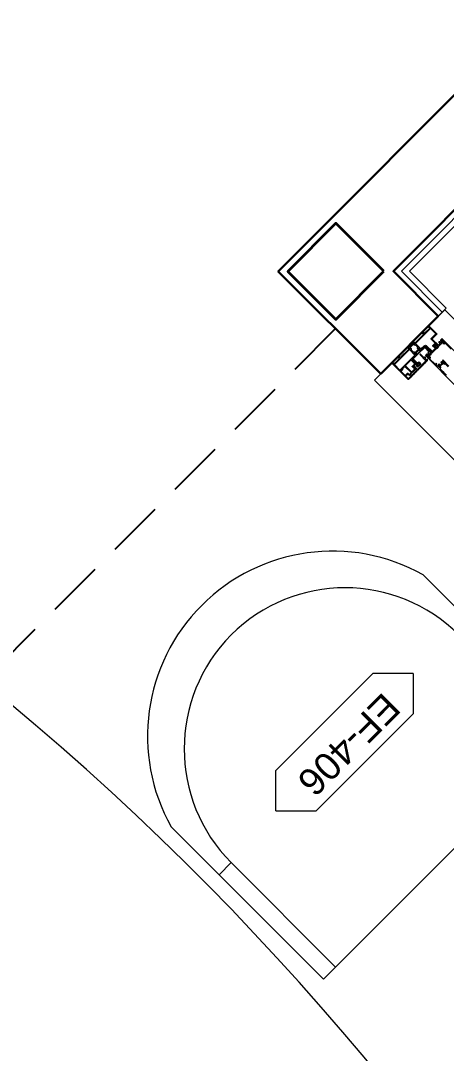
# Model space of a CAD drawing. Header units: centimetres. Extents: x 118932 to 154602, y -32682 to -23521.
# Drawn here: x 126294.4 to 126388.5, y -26981.9 to -26753.8 of the extents above; entities that cross this region are included whole.
import ezdxf

# ---------------------------------------------------------------- set-up
doc = ezdxf.new("R2010")
doc.units = ezdxf.units.CM
doc.header["$LTSCALE"] = 50
doc.header["$MEASUREMENT"] = 0
doc.linetypes.add('HIDDEN', pattern=[0.375, 0.25, -0.125])
for name, color, linetype, lineweight, true_color in [('GEN_00_BL_Yazı', 7, 'Continuous', 0, 0x4f5250), ('GEN_01_TA_Kolon', 7, 'Continuous', 35, 0xd05d28), ('GEN_02_TF_Mobilya', 7, 'Continuous', 5, 0x745e3d), ('GEN_02_TF_Pencere', 7, 'Continuous', 9, 0x6093ac), ('GEN_05_ML_Alçıpan_giydirme', 7, 'Continuous', 18, 0x7ebab5), ('GEN_05_ML_Mermer', 7, 'Continuous', 9, 0x9d8692), ('GEN_06_GR_İnce', 7, 'Continuous', 13, 0xb0b0a9), ('KALACAK DUVARLAR', 7, 'Continuous', 30, 0x005387)]:
    doc.layers.add(name, color=color, linetype=linetype, lineweight=lineweight, true_color=true_color)
doc.layers.add('Trace', color=8, linetype='HIDDEN')
doc.styles.add('Arial_6', font='arial.ttf', dxfattribs={"height": 59.5325})

# ---------------------------------------------------------------- blocks, each defined once
blk = doc.blocks.new('LEVEL -1_E BLOK_KOLON')
at = {"layer": 'GEN_01_TA_Kolon', "elevation": 0}
blk.add_lwpolyline([(52241.79, 10682.37), (52231.17, 10692.97), (52220.57, 10682.35), (52231.19, 10671.76)], close=True, dxfattribs=at)
blk = doc.blocks.new('İZD.')
at = {"layer": 'Trace'}
blk.add_line((805.99, -1354.4), (675.06, -1456.47), dxfattribs=at)
blk = doc.blocks.new('KALACAK DUVARLAR LEVEL -1 E BLOK')
at = {"layer": 'KALACAK DUVARLAR', "flags": 128}
blk.add_lwpolyline([(-399.64, 146.4), (-422.3, 169.03), (-323.82, 267.66), (-323.82, 427.2), (-389.49, 427.2), (-389.49, 445), (-305.95, 445), (-305.95, 260.22), (-396.85, 169.05), (-386.92, 159.14)], close=True, dxfattribs=at)
blk = doc.blocks.new('LEVEL -1_ ALÇIPAN DUVARLAR')
at = {"layer": 'GEN_05_ML_Alçıpan_giydirme', "elevation": 0}
for points in [[(37.09, -102.02), (37.09, -99.52), (123.13, -99.52), (123.13, -287.84), (33.26, -377.97), (41.42, -386.12), (39.65, -387.89)], [(37.09, -100.77), (121.88, -100.77), (121.88, -287.32), (31.5, -377.97), (40.54, -387)]]:
    blk.add_lwpolyline(points, dxfattribs=at)
blk = doc.blocks.new('FFE Tag-Multi-MSD - FFE Tag-Multi-MSD-8152404-TYPE A-01 - FURNITURE PLAN')
blk.add_wipeout([(-8.761, 0), (-6.189, 2.572), (6.189, 2.572), (8.761, 0), (6.189, -2.572), (-6.189, -2.572)]).dxf.layer = 'GEN_00_BL_Yazı'
at = {"layer": 'GEN_00_BL_Yazı'}
for p, q in [((-8.761, 0), (-6.189, 2.572)), ((6.189, 2.572), (-6.189, 2.572)), ((8.761, 0), (6.189, 2.572)), ((-8.761, 0), (-6.189, -2.572)), ((8.761, 0), (6.189, -2.572)), ((-6.189, -2.572), (6.189, -2.572))]:
    blk.add_line(p, q, dxfattribs=at)
blk = doc.blocks.new('Table Round_GEN - CS-425 Tea Table-13051682-POOL BAR - PLANS')
at = {"layer": 'GEN_02_TF_Mobilya'}
for start, end in [(360, 180), (180, 360)]:
    blk.add_arc((0, 0), 400, start, end, dxfattribs=at)
at = {"layer": 'GEN_00_BL_Yazı', "xscale": -24.48801272789173, "yscale": 24.48801272789174, "zscale": 24.48801272789173, "rotation": 224.7428234204482}
blk.add_blockref('FFE Tag-Multi-MSD - FFE Tag-Multi-MSD-8152404-TYPE A-01 - FURNITURE PLAN', (-126.3, 130.8, 0), dxfattribs=at)
at = {"layer": 'GEN_00_BL_Yazı', "insert": (-130.8, 130.8, 0), "char_height": 60, "attachment_point": 5, "rotation": 44.7428, "style": 'Arial_6'}
blk.add_mtext('CS-425', dxfattribs=at)
blk = doc.blocks.new('Chair_curve_GEN - EF-406 LOUNGE CHAIR-13051548-POOL BAR - PLANS')
at = {"layer": 'GEN_02_TF_Mobilya'}
for p, q in [((-393.7, 238.1), (-355.6, 238.1)), ((-393.7, -88.1), (-393.7, 238.1)), ((-355.6, 238.1), (355.6, 238.1)), ((-355.6, 238.1), (-355.6, -88.1)), ((355.6, 238.1), (393.7, 238.1)), ((355.6, -88.1), (355.6, 238.1)), ((393.7, 238.1), (393.7, -88.1)), ((-355.6, -88.1), (-393.7, -88.1)), ((-393.7, -88.1), (-393.7, -238.1)), ((393.7, -88.1), (355.6, -88.1)), ((393.7, -238.1), (393.7, -88.1))]:
    blk.add_line(p, q, dxfattribs=at)
for centre, radius, start, end in [((0, -88.1), 355.6, 180, 0), ((0, -127), 409.1, 195.7644, 344.2356)]:
    blk.add_arc(centre, radius, start, end, dxfattribs=at)
at = {"layer": 'GEN_00_BL_Yazı', "xscale": -24.48801272789173, "yscale": 24.48801272789174, "zscale": 24.48801272789173, "rotation": 180}
blk.add_blockref('FFE Tag-Multi-MSD - FFE Tag-Multi-MSD-8152404-TYPE A-01 - FURNITURE PLAN', (-9.4, -99.5), dxfattribs=at)
at = {"layer": 'GEN_00_BL_Yazı', "insert": (-12.7, -88.7), "char_height": 60, "attachment_point": 5, "style": 'Arial_6'}
blk.add_mtext('EF-406', dxfattribs=at)
blk = doc.blocks.new('LEVEL -1_E BLOK TEFRİŞ')
at = {"layer": 'GEN_02_TF_Mobilya', "xscale": 0.09999999999999998, "yscale": 0.09999999999999998, "zscale": 0.09999999999999998, "rotation": 315.4611304228522}
blk.add_blockref('Table Round_GEN - CS-425 Tea Table-13051682-POOL BAR - PLANS', (-15.35, -11.94, 0), dxfattribs=at)
at = {"layer": 'GEN_02_TF_Mobilya', "xscale": 0.1, "yscale": 0.1, "zscale": 0.1, "rotation": 224.9999999999915}
blk.add_blockref('Chair_curve_GEN - EF-406 LOUNGE CHAIR-13051548-POOL BAR - PLANS', (-80.54, 45.67, 0), dxfattribs=at)
blk = doc.blocks.new('altlık2')
at = {"layer": 'GEN_02_TF_Pencere', "linetype": 'Continuous'}
for points in [[(1000.3, 148.5), (1024.2, 148.5, -0.414214), (1025.7, 147), (1025.7, 133.4, 0.414214), (1026, 133.1), (1045.3, 133.1, 0.414214), (1045.6, 133.4), (1045.6, 138.5, 0.400696), (1045.3, 138.8), (1041, 139, -0.400696), (1040.7, 139.3), (1040.7, 140.2, -0.414214), (1041, 140.5), (1046.2, 140.5, -0.414214), (1047.2, 139.5), (1047.2, 131.3, -0.399104), (1046.7, 130.8), (1043, 130.6, -0.429487), (1042.7, 130.9), (1042.7, 131.1, 0.414214), (1042.2, 131.6), (1040.2, 131.6, 0.414214), (1039.2, 130.6), (1039.2, 125.6, 0.414214), (1040.2, 124.6), (1042.2, 124.6, 0.414214), (1042.7, 125.1), (1042.7, 125.3, -0.429495), (1043, 125.6), (1046.7, 125.4, -0.399096), (1047.2, 124.9), (1047.2, 110.2, -0.414214), (1046.9, 109.9), (1045.5, 109.9, -0.518649), (1045.2, 110.3), (1045.7, 111.5, 0.518649), (1045.4, 111.9), (1027.7, 111.9, 0.414214), (1025.7, 109.9), (1025.7, 96.8, 0.41134), (1026, 96.5, -0.312805), (1026.2, 96.4), (1026.5, 95.6, -0.493156), (1026.3, 95.3), (1023.3, 95, -0.957545), (1023.3, 95.4, 0.268123), (1023.4, 95.6), (1024, 97.2, 0.843087), (1023.9, 97.7), (1019.4, 97.7, 0.577366), (1019.1, 97.3), (1020, 95.7, 0.182928), (1020.1, 95.6, -0.849637), (1020.1, 95.2), (1019.2, 95.2, -0.267944), (1016.6, 96.7), (1016.3, 97.2, 0.267964), (1015.4, 97.7), (1014.2, 97.7), (1014, 97.4), (1013.7, 97.7), (1013.2, 97.7, -1), (1012.6, 97.7), (1011.8, 97.7, -1), (1011.2, 97.7), (1010.3, 97.7, 0.267966), (1009.4, 97.2), (1009.1, 96.7, -0.267944), (1006.5, 95.2), (1005.6, 95.2, -0.849744), (1005.6, 95.6, 0.182697), (1005.7, 95.7), (1006.6, 97.3, 0.577366), (1006.3, 97.7), (1001.8, 97.7, 0.843081), (1001.7, 97.2), (1002.3, 95.6, 0.267761), (1002.4, 95.4, -0.957329), (1002.4, 95), (1000, 95.2), (1000, 96.8), (1000, 99.6, -0.414214), (1000.3, 99.9), (1004.7, 99.9, 0.414214), (1005, 100.2), (1005, 126.5), (1000.8, 126.5, -0.414214), (1000, 127.3), (1000, 129, -0.414214), (1001.5, 130.5), (1001.8, 130.5, -0.414214), (1002, 130.3), (1002, 129.8, -0.36604), (1001.7, 129.5, 0.365984), (1001.5, 129.2), (1001.5, 128.3, 0.414214), (1001.8, 128), (1002.9, 128, 0.367429), (1003.2, 128.3, -0.364526), (1003.5, 128.5), (1004.7, 128.5, 0.414214), (1005, 128.8), (1005, 137.2), (1005.3, 137.5), (1005, 137.8), (1005, 146.2, 0.414214), (1004.7, 146.5), (1003.5, 146.5, -0.364526), (1003.2, 146.8, 0.367429), (1002.9, 147), (1001.8, 147, 0.414214), (1001.5, 146.7), (1001.5, 145.8, 0.365984), (1001.7, 145.5, -0.36604), (1002, 145.2), (1002, 144.7, -0.414214), (1001.8, 144.5), (1001.5, 144.5, -0.414214), (1000, 146), (1000, 148.2, -0.414214), (1000.3, 148.5)], [(1023.9, 146.7), (1006.8, 146.7), (1006.8, 99.9), (1023.9, 99.9), (1023.9, 109.9, -0.414214), (1027.7, 113.7), (1045.1, 113.7, 0.414214), (1045.4, 114), (1045.4, 122.8, 0.414214), (1045.1, 123.1), (1038.2, 123.1, -0.414214), (1037.2, 124.1), (1037.2, 130.1, 0.414214), (1036.2, 131.1), (1024.9, 131.1, -0.414214), (1023.9, 132.1), (1023.9, 146.7)], [(1043.6, 143, -0.112701), (1044, 142.8, -0.112701), (1044.3, 142.4, 0.246403), (1048.1, 139.4, 0.925917), (1048.4, 139.9, -0.155768), (1046, 141.7, -0.609535), (1046.7, 142.9), (1047.8, 142.9, 0.241936), (1049.1, 143.5, 0.608162), (1048.9, 144), (1048.5, 144, -0.414214), (1048.2, 144.3), (1048.2, 144.7, -0.396012), (1048.5, 145, 0.682513), (1048.8, 145.9), (1047.7, 146.8, 0.172553), (1047.3, 146.9), (1044.7, 146.9, 0.172553), (1044.2, 146.8), (1043.1, 145.9, 0.682513), (1043.4, 145, -0.396012), (1043.7, 144.7), (1043.7, 144.3, -0.414214), (1043.4, 144), (1043, 144, 0.608162), (1042.8, 143.5, 0.160198), (1043.6, 143)], [(1044.9, 143.9), (1044.9, 145.4, -0.414214), (1045, 145.5), (1046.9, 145.5, -0.414214), (1047, 145.4), (1047, 143.9, -0.414214), (1046.9, 143.8), (1045, 143.8, -0.414214), (1044.9, 143.9)], [(1047.2, 123.8, 0.064394), (1048, 125.8, 0.064394), (1048.3, 128.1, 0.129325), (1047.2, 132.4), (1047.2, 130.9, -0.399528), (1046.9, 130.6), (1042.8, 130.4, -0.414214), (1042.5, 130.7), (1042.5, 130.9, 0.414214), (1042.2, 131.2), (1042.1, 131.2, 0.295923), (1041.2, 130.7, 0.104809), (1040.7, 128.1, 0.104809), (1041.2, 125.5, 0.295923), (1042.1, 124.9), (1042.2, 124.9, 0.414214), (1042.5, 125.2), (1042.5, 125.5, -0.414214), (1042.8, 125.8), (1046.9, 125.6, -0.399528), (1047.2, 125.3), (1047.2, 123.8)], [(1045.8, 126.6), (1042.5, 126.8, -0.337036), (1042.3, 127, -0.054259), (1042.2, 128.1, -0.054259), (1042.3, 129.1, -0.337036), (1042.5, 129.3), (1045.8, 129.5, -0.32284), (1046.1, 129.3, -0.093955), (1046.3, 128.1, -0.093955), (1046.1, 126.8, -0.32284), (1045.8, 126.6)], [(1081, 111.7), (1081, 103.2, 0.131653), (1081.2, 102.6), (1082.2, 100.8), (1082.2, 100.4, -0.414213), (1081.8, 100), (1078.4, 100, -0.414214), (1078, 100.4), (1078, 100.8), (1079.1, 102.6, 0.131652), (1079.2, 103.2), (1079.2, 111.7, 0.131652), (1079.1, 112.3), (1078, 114.1), (1078, 114.4, -0.414214), (1078.4, 114.8), (1081.8, 114.8, -0.414213), (1082.2, 114.4), (1082.2, 114.1), (1081.2, 112.3, 0.131652), (1081, 111.7)], [(1003, 94.5), (1003, 86.1, -0.131652), (1002.8, 85.5), (1001.8, 83.7), (1001.8, 83.3, 0.414214), (1002.2, 82.9), (1005.6, 82.9, 0.414214), (1006, 83.3), (1006, 83.7), (1005, 85.5, -0.131652), (1004.8, 86.1), (1004.8, 94.5, -0.131652), (1005, 95.1), (1006, 96.9), (1006, 97.3, 0.414214), (1005.6, 97.7), (1002.2, 97.7, 0.414214), (1001.8, 97.3), (1001.8, 96.9), (1002.8, 95.1, -0.131652), (1003, 94.5)], [(1020.6, 94.5), (1020.6, 86.1, -0.131652), (1020.4, 85.5), (1019.4, 83.7), (1019.4, 83.3, 0.414214), (1019.8, 82.9), (1023.2, 82.9, 0.414214), (1023.6, 83.3), (1023.6, 83.7), (1022.5, 85.5, -0.131652), (1022.4, 86.1), (1022.4, 94.5, -0.131652), (1022.5, 95.1), (1023.6, 96.9), (1023.6, 97.3, 0.414214), (1023.2, 97.7), (1019.8, 97.7, 0.414214), (1019.4, 97.3), (1019.4, 96.9), (1020.4, 95.1, -0.131652), (1020.6, 94.5)], [(1040.7, 69.2, 0.198912), (1040.8, 69, 0.198912), (1041, 68.9), (1045.1, 68.9, 0.518649), (1045.4, 69.3), (1044.9, 70.5, -0.518649), (1045.2, 70.9), (1046.9, 70.9, 0.414214), (1047.2, 71.2), (1047.2, 75.8, 0.414214), (1046.9, 76.1), (1041, 76.1, 0.414214), (1040.7, 75.8), (1040.7, 72.4), (1027.2, 72.4), (1027.2, 90.2), (1027.2, 108.1), (1040.7, 108.1), (1040.7, 104.7, 0.414214), (1041, 104.4), (1046.9, 104.4, 0.414214), (1047.2, 104.7), (1047.2, 109.3, 0.414214), (1046.9, 109.6), (1045.2, 109.6, -0.518649), (1044.9, 110), (1045.4, 111.2, 0.518649), (1045.1, 111.6), (1041, 111.6, 0.414214), (1040.7, 111.3), (1040.7, 109.6, -0.414214), (1040.4, 109.3), (1026.3, 109.3, 0.414214), (1026, 109), (1026, 90.2), (1026, 71.5, 0.414214), (1026.3, 71.2), (1040.4, 71.2, -0.414214), (1040.7, 70.9), (1040.7, 69.2)], [(1041.7, 105.7), (1041.7, 110.1, -0.395113), (1041.9, 110.4), (1044, 110.5, 0.505029), (1045.5, 108.6), (1045.9, 108.6, -0.414214), (1046.2, 108.3), (1046.2, 105.7, -0.414214), (1045.9, 105.4), (1042, 105.4, -0.414214), (1041.7, 105.7)], [(1005, 54.1), (1005, 80.4, 0.414214), (1004.7, 80.7), (1000.3, 80.7, -0.414214), (1000, 81), (1000, 83.8), (1000, 85.4), (1002.4, 85.6, -0.957329), (1002.4, 85.2, 0.267761), (1002.3, 85.1), (1001.7, 83.5, 0.843081), (1001.8, 82.9), (1006.3, 82.9, 0.577366), (1006.6, 83.4), (1005.7, 84.9, 0.182697), (1005.6, 85, -0.849744), (1005.6, 85.4), (1006.5, 85.4, -0.267944), (1009.1, 83.9), (1009.4, 83.4, 0.267966), (1010.3, 82.9), (1011.2, 82.9, -1), (1011.8, 82.9), (1012.6, 82.9, -1), (1013.2, 82.9), (1013.7, 82.9), (1014, 83.3), (1014.2, 82.9), (1015.4, 82.9, 0.267964), (1016.3, 83.4), (1016.6, 83.9, -0.267944), (1019.2, 85.4), (1020.1, 85.4, -0.849637), (1020.1, 85, 0.182928), (1020, 84.9), (1019.1, 83.4, 0.577366), (1019.4, 82.9), (1023.9, 82.9, 0.843087), (1024, 83.5), (1023.4, 85.1, 0.268123), (1023.3, 85.2, -0.957545), (1023.3, 85.6), (1026.3, 85.3, -0.493156), (1026.5, 85.1), (1026.2, 84.2, -0.312805), (1026, 84.1, 0.41134), (1025.7, 83.8), (1025.7, 70.8, 0.414214), (1027.7, 68.8), (1045.4, 68.8, 0.414214), (1045.7, 69.1), (1045.2, 70.5, -0.414214), (1045.5, 70.8), (1046.9, 70.8, -0.414214), (1047.2, 70.5), (1047.2, 67, -0.399096), (1046.7, 66.5), (1043, 66.3, -0.429495), (1042.7, 66.6), (1042.7, 66.8, 0.414214), (1042.2, 67.3), (1040.2, 67.3, 0.414214), (1039.2, 66.3), (1039.2, 61.3, 0.414214), (1040.2, 60.3), (1042.2, 60.3, 0.414214), (1042.7, 60.8), (1042.7, 61, -0.429487), (1043, 61.3), (1046.7, 61.1, -0.399104), (1047.2, 60.6), (1047.2, 41.1, -0.414214), (1046.2, 40.1), (1041, 40.1, -0.414214), (1040.7, 40.4), (1040.7, 41.3, -0.400696), (1041, 41.6), (1045.3, 41.8, 0.400696), (1045.6, 42.1), (1045.6, 47.2, 0.414214), (1045.3, 47.5), (1026, 47.5, 0.414214), (1025.7, 47.2), (1025.7, 33.6, -0.414214), (1024.2, 32.1), (1000.3, 32.1, -0.414214), (1000, 32.4), (1000, 34.6, -0.414214), (1001.5, 36.1), (1001.8, 36.1, -0.414214), (1002, 35.9), (1002, 35.4, -0.36604), (1001.7, 35.1, 0.365984), (1001.5, 34.8), (1001.5, 33.9, 0.414214), (1001.8, 33.6), (1002.9, 33.6, 0.367429), (1003.2, 33.9, -0.364526), (1003.5, 34.1), (1004.7, 34.1, 0.414214), (1005, 34.4), (1005, 42.8), (1005.3, 43.1), (1005, 43.4), (1005, 51.8, 0.414214), (1004.7, 52.1), (1003.5, 52.1, -0.364526), (1003.2, 52.4, 0.367429), (1002.9, 52.6), (1001.8, 52.6, 0.414214), (1001.5, 52.3), (1001.5, 51.4, 0.365984), (1001.7, 51.1, -0.36604), (1002, 50.8), (1002, 50.3, -0.414214), (1001.8, 50.1), (1001.5, 50.1, -0.414214), (1000, 51.6), (1000, 53.3, -0.414214), (1000.8, 54.1), (1005, 54.1)], [(1041.7, 70.2, -0.190395), (1041.7, 70.4), (1041.7, 74.8, -0.414214), (1042, 75.1), (1045.9, 75.1, -0.414214), (1046.2, 74.8), (1046.2, 72.2, -0.414214), (1045.9, 71.9), (1045.5, 71.9, 0.505029), (1044, 69.9), (1041.9, 70.1, -0.190395), (1041.7, 70.2)], [(1025.7, 66.5), (1025.7, 49.6, 0.414189), (1026, 49.3), (1045.1, 49.3, 0.414238), (1045.4, 49.6), (1045.4, 58.5, 0.414214), (1045.1, 58.8), (1038.2, 58.8, -0.414214), (1037.2, 59.8), (1037.2, 65.8, 0.414214), (1036.2, 66.8), (1026, 66.8, 0.414214), (1025.7, 66.5)]]:
    blk.add_lwpolyline(points, format="xyb", close=True, dxfattribs=at)
for points in [[(1119.6, 148.5), (1041, 148.5, 0.414214), (1040.7, 148.2), (1040.7, 143.8, 0.414214), (1041, 143.5), (1043, 143.5, 0.414214), (1043.7, 144.2, 0.414214), (1043.4, 144.5), (1042.6, 144.5, -0.414214), (1042.1, 145), (1042.1, 146.4, -0.414214), (1042.6, 146.9), (1049.3, 146.9, -0.414214), (1049.8, 146.4), (1049.8, 145, -0.414214), (1049.3, 144.5), (1048.5, 144.5, 0.414214), (1048.2, 144.2, 0.414214), (1048.9, 143.5), (1052, 143.5, 0.414214), (1052.5, 144), (1052.5, 144.7, 0.414214), (1052.2, 145), (1051.2, 145), (1051.2, 146.5), (1052.2, 146.5, 0.302139), (1052.5, 146.7, -0.307603), (1052.8, 146.9), (1071.2, 146.5)], [(1093.9, 116.5), (1085, 116.5, -0.365977), (1084.7, 116.8, 0.365977), (1084.4, 117), (1076.7, 117, 0.414214), (1075.7, 116), (1075.7, 115.7, 0.400802), (1076, 115.4, -0.400802), (1076.3, 115.1), (1076.3, 113.4), (1075.5, 110.7, 0.767196), (1076.6, 110.1), (1078.5, 112, 0.57735), (1078.4, 112.3), (1078.3, 112.4, -0.267949), (1078.1, 112.5), (1077.6, 114.5), (1077.6, 114.8, -0.569919), (1078.1, 114.9, 0.213422), (1078.3, 114.8), (1082.2, 114.8, -0.414214), (1082.5, 114.5), (1082.5, 114.3, -0.137872), (1082.4, 114.2), (1081.5, 112.6, 0.585524), (1081.7, 112.3), (1083.1, 112.3, 0.261413), (1083.9, 112.8), (1084.7, 114, -0.261413), (1085.6, 114.5), (1094.6, 114.5)], [(1104.7, 98.8), (1097.3, 98.8), (1097.1, 99.2), (1096.8, 98.8), (1096.3, 98.8, 1), (1095.7, 98.8), (1094.8, 98.8, 1.025303), (1094.3, 98.8), (1086.5, 98.8, -0.261413), (1085.7, 99.2), (1083.9, 102, 0.261453), (1083.1, 102.5), (1081.7, 102.5, 0.585524), (1081.5, 102.2), (1082.4, 100.7, -0.137716), (1082.5, 100.5), (1082.5, 100.3, -0.414214), (1082.2, 100), (1078.3, 100, 0.213422), (1078.1, 99.9, -0.569926), (1077.6, 100), (1077.6, 100.3), (1078.1, 102.3, -0.267806), (1078.3, 102.5), (1078.4, 102.5, 0.577466), (1078.5, 102.9), (1076.6, 104.8, 0.767153), (1075.5, 104.2), (1076.3, 101.5), (1076.3, 98.8, -0.414214), (1076, 98.5), (1072.7, 98.5, -0.414214), (1072.4, 98.8), (1072.4, 100.9, 0.414214), (1072.1, 101.2), (1070.5, 101.2, 0.414214), (1070.2, 100.9), (1070.2, 100.3, 0.414214), (1070.5, 100), (1071.2, 100), (1071.2, 98.5), (1069.7, 98.5), (1069.7, 98.4), (1052.5, 98.1), (1052.5, 98.5), (1051.2, 98.5), (1051.2, 100), (1052.2, 100, 0.414214), (1052.5, 100.3), (1052.5, 101, 0.414214), (1052, 101.5), (1048.9, 101.5, 0.414214), (1048.2, 100.8, 0.414214), (1048.5, 100.5), (1049.3, 100.5, -0.414214), (1049.8, 100), (1049.8, 98.6, -0.414214), (1049.3, 98.1), (1042.6, 98.1, -0.414214), (1042.1, 98.6), (1042.1, 100, -0.414214), (1042.6, 100.5), (1043.4, 100.5, 0.414214), (1043.7, 100.8, 0.414214), (1043, 101.5), (1041, 101.5, 0.414214), (1040.7, 101.2), (1040.7, 96.8, 0.414214), (1041, 96.5), (1041, 96.5), (1139.6, 96.5, 0.414214)]]:
    blk.add_lwpolyline(points, format="xyb", dxfattribs=at)
at = {"layer": 'GEN_02_TF_Pencere', "linetype": 'Continuous', "extrusion": (0, 0, -1)}
for points in [[(-1026.7, 32.1), (-1050, 32.1, -0.414214), (-1052, 34.1), (-1052, 39.2, 0.316813), (-1052.2, 39.4, -0.6742), (-1052.2, 40.4, 0.305615), (-1052, 40.6), (-1052, 44.9, 0.305615), (-1052.2, 45.2, -0.676966), (-1052.2, 46.1, 0.305615), (-1052, 46.4), (-1052, 50.7, 0.305615), (-1052.2, 51, -0.675993), (-1052.2, 51.9, 0.305615), (-1052, 52.2), (-1052, 56.5, 0.305615), (-1052.2, 56.8, -0.673217), (-1052.2, 57.7, 0.305615), (-1052, 58), (-1052, 62.3, 0.305615), (-1052.2, 62.6, -0.679836), (-1052.2, 63.5, 0.305615), (-1052, 63.8), (-1052, 68.1, 0.305615), (-1052.2, 68.4, -0.671508), (-1052.2, 69.3, 0.305615), (-1052, 69.6), (-1052, 73.9, 0.305615), (-1052.2, 74.1, -0.676456), (-1052.2, 75.1, 0.305615), (-1052, 75.4), (-1052, 79.7, 0.305615), (-1052.2, 79.9, -0.682386), (-1052.2, 80.9, 0.305615), (-1052, 81.1), (-1052, 85.4, 0.305615), (-1052.2, 85.7, -0.667232), (-1052.2, 86.6, 0.305615), (-1052, 86.9), (-1052, 92, -0.414214), (-1050.5, 93.5), (-1049.7, 93.5, -0.414214), (-1049.2, 93), (-1049.2, 92.7, -0.414214), (-1049.4, 92.5), (-1050.4, 92.5, 0.414214), (-1050.7, 92.2), (-1050.7, 90.9), (-1048.2, 90.9, -0.267949), (-1048, 91), (-1046.4, 91, -0.267949), (-1046.2, 90.9), (-1043.7, 90.9), (-1043.7, 92.2, 0.414214), (-1044, 92.5), (-1045, 92.5, -0.414214), (-1045.2, 92.7), (-1045.2, 93, -0.414214), (-1044.7, 93.5), (-1043.9, 93.5, -0.414214), (-1042.4, 92), (-1042.4, 91.4, 0.414214), (-1041.9, 90.9), (-1031, 90.9, -0.414214), (-1030.7, 90.6), (-1030.7, 89.7, -0.414214), (-1031, 89.4), (-1050, 89.4, 0.414214), (-1050.5, 88.9), (-1050.5, 62.7), (-1039.8, 62.7, -0.756776), (-1039.6, 62.1), (-1041.8, 60.8, -0.555242), (-1042.3, 61, 0.411516), (-1042.8, 61.5), (-1049.7, 61.5, -0.236738), (-1050, 61.6, 0.767327), (-1050.5, 61.5), (-1050.5, 54.3), (-1050.1, 54), (-1050.5, 53.8), (-1050.5, 53.2, -1), (-1050.5, 52.6), (-1050.5, 51.8, -1), (-1050.5, 51.2), (-1050.5, 44.4, 0.414214), (-1050.2, 44.1), (-1047.5, 44.1, -0.414214), (-1047.2, 43.8), (-1047.2, 42.9, -0.414214), (-1047.5, 42.6), (-1050.2, 42.6, 0.414214), (-1050.5, 42.3), (-1050.5, 34.1, 0.414214), (-1050, 33.6), (-1042, 33.6), (-1042, 39.6, -0.414214), (-1041.7, 39.9), (-1040.8, 39.9, -0.414214), (-1040.5, 39.6), (-1040.5, 33.6), (-1027.7, 33.6, 0.414214), (-1027.2, 34.1), (-1027.2, 39.6, -0.414214), (-1026.9, 39.9), (-1026.1, 39.8, -0.383), (-1025.7, 39.3), (-1025.7, 33.1, -0.414214), (-1026.7, 32.1)], [(-1043.6, 102, -0.112701), (-1044, 102.2, -0.112701), (-1044.3, 102.6, 0.246403), (-1048.1, 105.6, 0.925917), (-1048.4, 105.1, -0.155768), (-1046, 103.3, -0.609535), (-1046.7, 102.1), (-1047.8, 102.1, 0.241936), (-1049.1, 101.5, 0.608162), (-1048.9, 101), (-1048.5, 101, -0.414214), (-1048.2, 100.7), (-1048.2, 100.3, -0.396012), (-1048.5, 100, 0.682513), (-1048.8, 99.1), (-1047.7, 98.2, 0.172553), (-1047.3, 98.1), (-1044.7, 98.1, 0.172553), (-1044.2, 98.2), (-1043.1, 99.1, 0.682513), (-1043.4, 100, -0.396012), (-1043.7, 100.3), (-1043.7, 100.7, -0.414214), (-1043.4, 101), (-1043, 101, 0.608162), (-1042.8, 101.5, 0.160198), (-1043.6, 102)], [(-1044.9, 101.1), (-1044.9, 99.7, -0.414214), (-1045, 99.5), (-1046.9, 99.5, -0.414214), (-1047, 99.7), (-1047, 101.1, -0.414214), (-1046.9, 101.2), (-1045, 101.2, -0.414214), (-1044.9, 101.1)]]:
    blk.add_lwpolyline(points, format="xyb", close=True, dxfattribs=at)
at = {"layer": 'GEN_02_TF_Pencere', "linetype": 'Continuous'}
blk.add_lwpolyline([(1006.8, 80.7), (1006.8, 33.9), (1023.9, 33.9), (1023.9, 80.7), (1006.8, 80.7)], close=True, dxfattribs=at)
at = {"layer": 'GEN_05_ML_Alçıpan_giydirme'}
blk.add_line((1000, -10.8), (1000, 164.2), dxfattribs=at)
at = {"layer": 'GEN_05_ML_Mermer'}
blk.add_lwpolyline([(2650, 198.2), (1000, 198.2), (1000, -21.8), (2650, -21.8)], close=True, dxfattribs=at)
blk = doc.blocks.new('P2_')
at = {"linetype": 'ByBlock', "rotation": 179.9999999999991}
blk.add_blockref('altlık2', (5535.4, 1474.4), dxfattribs=at)
blk = doc.blocks.new('DOGRAMA LEVEL -1 D BLOK')
at = {"linetype": 'ByBlock', "xscale": 0.1, "yscale": 0.1, "zscale": 0.1, "rotation": 135.0420862949213}
blk.add_blockref('P2_', (-1013.28, 27.2), dxfattribs=at)
blk = doc.blocks.new('zemin kat vaziyet')
at = {"layer": 'GEN_06_GR_İnce'}
blk.add_arc((1408.39, -1112.4), 614.02, 239.29598, 50.89008, dxfattribs=at)

msp = doc.modelspace()

# ---------------------------------------------------------------- block references
for name, p in [('LEVEL -1_E BLOK_KOLON', (74132.92, -37491.52)), ('KALACAK DUVARLAR LEVEL -1 E BLOK', (126773.67, -26978.19, 0)), ('LEVEL -1_ ALÇIPAN DUVARLAR', (126347.09, -26431.17))]:
    msp.add_blockref(name, p)
at = {"rotation": 7.101267569079964}
msp.add_blockref('İZD.', (125396.6, -25577.6, 0), dxfattribs=at)

# ---------------------------------------------------------------- next in the draw order: block references
msp.add_blockref('LEVEL -1_E BLOK TEFRİŞ', (126452.91, -26966.53))

# ---------------------------------------------------------------- next in the draw order: block references
for name, p in [('zemin kat vaziyet', (124490.45, -26263.8)), ('DOGRAMA LEVEL -1 D BLOK', (127812.57, -27075.02, 0))]:
    msp.add_blockref(name, p)

doc.saveas('drawing.dxf')
